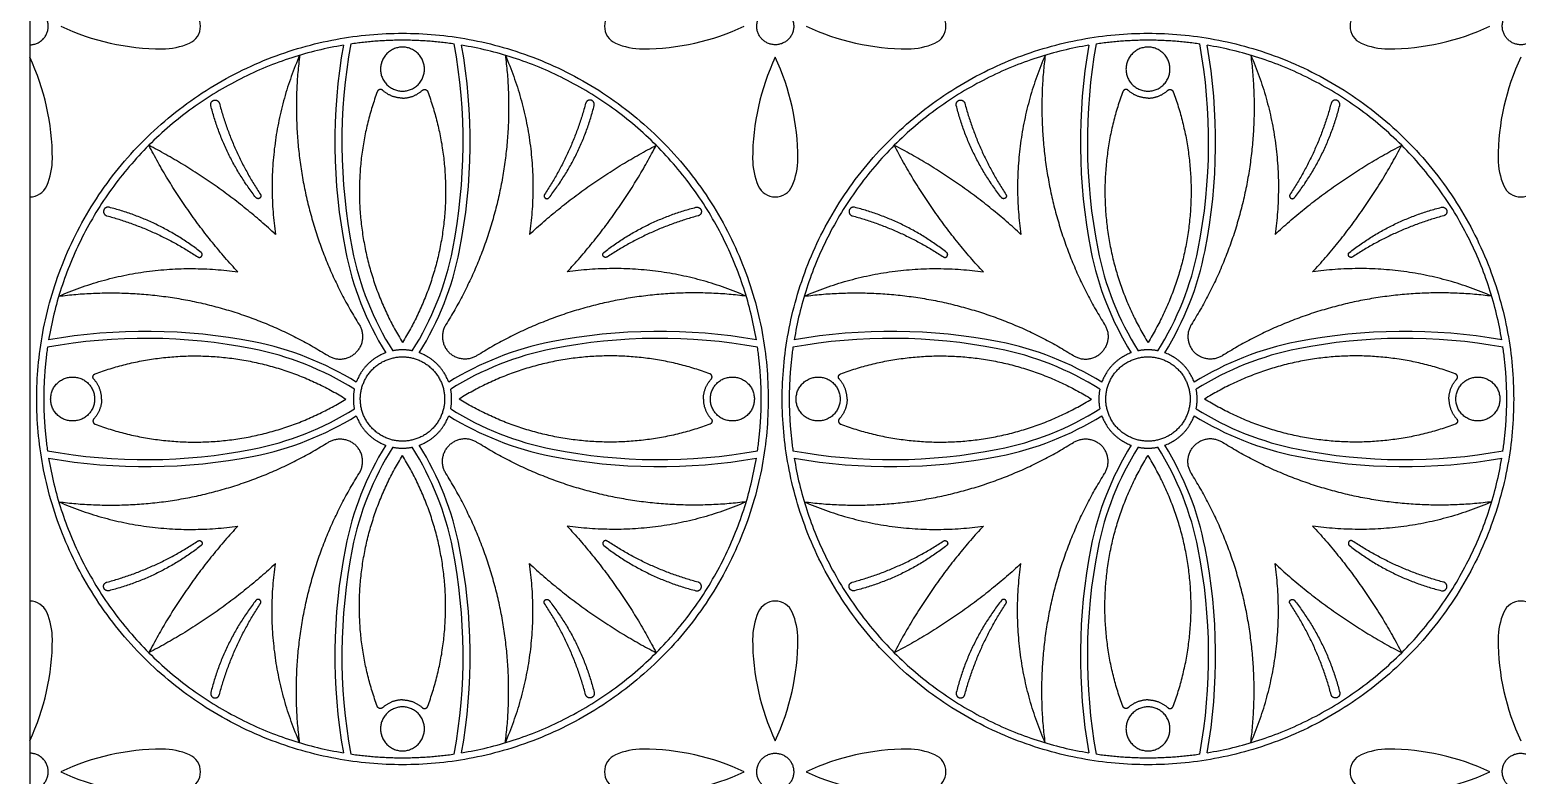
# Model space of a CAD drawing. Header units: millimetres. Extents: x -101 to 102, y -117 to 99.
# Drawn here: x 53.78 to 85.74, y -84.39 to -68.38 of the extents above; entities that cross this region are included whole.
import ezdxf

# ---------------------------------------------------------------- set-up
doc = ezdxf.new("R2010")
doc.units = ezdxf.units.MM
doc.header["$MEASUREMENT"] = 0
doc.layers.add('Layer 03', color=5, linetype='Continuous')

msp = doc.modelspace()

# ---------------------------------------------------------------- linework, layer by layer
at = {"layer": 'Layer 03'}
msp.add_lwpolyline([(53.784, -52.292), (53.784, -100.333)], dxfattribs=at)
for centre, radius, start, end in [((57.054, -68.306), 0.397, 293.5468, 66.4532), ((66.528, -68.306), 0.397, 113.5468, 246.4532), ((73.068, -68.306), 0.397, 293.5468, 66.4532), ((82.542, -68.306), 0.397, 113.5468, 246.4532), ((56.627, -63.677), 5.115, 244.8173, 270), ((66.955, -63.677), 5.115, 270, 295.1827), ((72.64, -63.677), 5.115, 244.8173, 270), ((82.969, -63.677), 5.115, 270, 295.1827), ((56.627, -67.325), 1.467, 270, 293.5468), ((72.386, -70.797), 11.897, 169.7818, 191.1093), ((51.196, -70.797), 11.897, 348.8907, 10.2182), ((66.955, -67.325), 1.467, 246.4532, 270), ((72.64, -67.325), 1.467, 270, 293.5468), ((88.399, -70.797), 11.897, 169.7818, 191.1093), ((67.21, -70.797), 11.897, 348.8907, 10.2182), ((82.969, -67.325), 1.467, 246.4532, 270), ((49.155, -71.148), 5.115, 360, 25.1827), ((72.386, -70.797), 12.047, 170.029, 191.1093), ((51.196, -70.797), 12.047, 348.8907, 9.971), ((74.427, -71.148), 5.115, 154.8173, 180), ((65.169, -71.148), 5.115, 360, 25.1827), ((88.399, -70.797), 12.047, 170.029, 191.1093), ((67.21, -70.797), 12.047, 348.8907, 9.971), ((90.44, -71.148), 5.115, 154.8173, 180), ((52.804, -71.148), 1.467, 336.4532, 0), ((70.778, -71.148), 1.467, 180, 203.5468), ((68.817, -71.148), 1.467, 336.4532, 360), ((86.792, -71.148), 1.467, 180, 203.5468), ((53.784, -71.576), 0.397, 270, 336.4532), ((69.798, -71.576), 0.397, 203.5468, 336.4532), ((85.811, -71.576), 0.397, 203.5468, 336.4532), ((67.017, -71.852), 6.576, 191.1093, 211.8347), ((67.017, -71.852), 6.426, 191.1093, 212.222), ((56.565, -71.852), 6.426, 327.778, 348.8907), ((56.565, -71.852), 6.576, 328.1653, 348.8907), ((83.031, -71.852), 6.576, 191.1093, 211.8347), ((83.031, -71.852), 6.426, 191.1093, 212.222), ((72.578, -71.852), 6.426, 327.778, 348.8907), ((72.578, -71.852), 6.576, 328.1653, 348.8907), ((56.276, -86.907), 11.897, 78.8907, 100.2182), ((56.276, -86.907), 12.047, 78.8907, 99.971), ((57.33, -81.539), 6.576, 58.1653, 78.8907), ((66.252, -81.539), 6.576, 101.1093, 121.8347), ((67.306, -86.907), 12.047, 80.029, 101.1093), ((67.306, -86.907), 11.897, 79.7818, 101.1093), ((72.289, -86.907), 11.897, 78.8907, 100.2182), ((72.289, -86.907), 12.047, 78.8907, 99.971), ((73.344, -81.539), 6.576, 58.1653, 78.8907), ((82.266, -81.539), 6.576, 101.1093, 121.8347), ((83.32, -86.907), 12.047, 80.029, 101.1093), ((83.32, -86.907), 11.897, 79.7818, 101.1093), ((57.33, -81.539), 6.426, 57.778, 78.8907), ((66.252, -81.539), 6.426, 101.1093, 122.222), ((73.344, -81.539), 6.426, 57.778, 78.8907), ((82.266, -81.539), 6.426, 101.1093, 122.222), ((57.33, -71.086), 6.426, 281.1093, 302.222), ((57.33, -71.086), 6.576, 281.1093, 301.8347), ((66.252, -71.086), 6.576, 238.1653, 258.8907), ((66.252, -71.086), 6.426, 237.778, 258.8907), ((73.344, -71.086), 6.426, 281.1093, 302.222), ((73.344, -71.086), 6.576, 281.1093, 301.8347), ((82.266, -71.086), 6.576, 238.1653, 258.8907), ((82.266, -71.086), 6.426, 237.778, 258.8907), ((67.017, -80.774), 6.576, 148.1653, 168.8907), ((56.565, -80.774), 6.576, 11.1093, 31.8347), ((83.031, -80.774), 6.576, 148.1653, 168.8907), ((72.578, -80.774), 6.576, 11.1093, 31.8347), ((56.276, -65.718), 11.897, 259.7818, 281.1093), ((56.276, -65.718), 12.047, 260.029, 281.1093), ((67.017, -80.774), 6.426, 147.778, 168.8907), ((56.565, -80.774), 6.426, 11.1093, 32.222), ((67.306, -65.718), 12.047, 258.8907, 279.971), ((67.306, -65.718), 11.897, 258.8907, 280.2182), ((72.289, -65.718), 11.897, 259.7818, 281.1093), ((72.289, -65.718), 12.047, 260.029, 281.1093), ((83.031, -80.774), 6.426, 147.778, 168.8907), ((72.578, -80.774), 6.426, 11.1093, 32.222), ((83.32, -65.718), 12.047, 258.8907, 279.971), ((83.32, -65.718), 11.897, 258.8907, 280.2182), ((72.386, -81.828), 12.047, 168.8907, 189.971), ((72.386, -81.828), 11.897, 168.8907, 190.2182), ((51.196, -81.828), 11.897, 349.7818, 11.1093), ((51.196, -81.828), 12.047, 350.029, 11.1093), ((88.399, -81.828), 12.047, 168.8907, 189.971), ((88.399, -81.828), 11.897, 168.8907, 190.2182), ((67.21, -81.828), 11.897, 349.7818, 11.1093), ((67.21, -81.828), 12.047, 350.029, 11.1093), ((53.784, -81.05), 0.397, 23.5468, 90), ((69.798, -81.05), 0.397, 23.5468, 156.4532), ((85.811, -81.05), 0.397, 23.5468, 156.4532), ((52.804, -81.477), 1.467, 0, 23.5468), ((70.778, -81.477), 1.467, 156.4532, 180), ((68.817, -81.477), 1.467, 360, 23.5468), ((86.792, -81.477), 1.467, 156.4532, 180), ((49.155, -81.477), 5.115, 334.8173, 0), ((74.427, -81.477), 5.115, 180, 205.1827), ((65.169, -81.477), 5.115, 334.8173, 0), ((90.44, -81.477), 5.115, 180, 205.1827), ((56.627, -88.948), 5.115, 90, 115.1827), ((56.627, -85.3), 1.467, 66.4532, 90), ((57.054, -84.319), 0.397, 293.5468, 66.4532), ((66.528, -84.319), 0.397, 113.5468, 246.4532), ((66.955, -85.3), 1.467, 90, 113.5468), ((66.955, -88.948), 5.115, 64.8173, 90), ((72.64, -88.948), 5.115, 90, 115.1827), ((72.64, -85.3), 1.467, 66.4532, 90), ((73.068, -84.319), 0.397, 293.5468, 66.4532), ((82.542, -84.319), 0.397, 113.5468, 246.4532), ((82.969, -85.3), 1.467, 90, 113.5468), ((82.969, -88.948), 5.115, 64.8173, 90), ((56.627, -79.691), 5.115, 244.8173, 270), ((66.955, -79.691), 5.115, 270, 295.1827), ((72.64, -79.691), 5.115, 244.8173, 270), ((82.969, -79.691), 5.115, 270, 295.1827)]:
    msp.add_arc(centre, radius, start, end, dxfattribs=at)
for points, weights, knots in [([(53.784, -68.703), (54.181, -68.703), (54.181, -68.306), (54.181, -67.909), (53.784, -67.909)], [1, 0.707106781186, 1, 0.707106781186, 1], [2.535288, 2.535288, 2.535288, 3.250957, 3.250957, 3.966625, 3.966625, 3.966625]), ([(70.059, -68.605), (70.358, -68.343), (70.097, -68.044), (69.835, -67.745), (69.536, -68.007), (69.237, -68.268), (69.499, -68.567), (69.76, -68.866), (70.059, -68.605)], [1, 0.707106781187, 1, 0.707106781187, 1, 0.707106781187, 1, 0.707106781187, 1], [0, 0, 0, 0.715668, 0.715668, 1.431337, 1.431337, 2.147005, 2.147005, 2.862674, 2.862674, 2.862674]), ([(86.073, -68.605), (86.372, -68.343), (86.11, -68.044), (85.849, -67.745), (85.55, -68.007), (85.251, -68.268), (85.513, -68.567), (85.774, -68.866), (86.073, -68.605)], [1, 0.707106781187, 1, 0.707106781187, 1, 0.707106781187, 1, 0.707106781187, 1], [0, 0, 0, 0.715668, 0.715668, 1.431337, 1.431337, 2.147005, 2.147005, 2.862674, 2.862674, 2.862674]), ([(69.648, -76.313), (69.648, -68.456), (61.791, -68.456), (53.934, -68.456), (53.934, -76.313), (53.934, -84.169), (61.791, -84.169), (69.648, -84.169), (69.648, -76.313)], [1, 0.707106781187, 1, 0.707106781187, 1, 0.707106781187, 1, 0.707106781187, 1], [0, 0, 0, 12.095132, 12.095132, 24.190263, 24.190263, 36.285395, 36.285395, 48.380527, 48.380527, 48.380527]), ([(85.661, -76.313), (85.661, -68.456), (77.805, -68.456), (69.948, -68.456), (69.948, -76.313), (69.948, -84.169), (77.805, -84.169), (85.661, -84.169), (85.661, -76.313)], [1, 0.707106781187, 1, 0.707106781187, 1, 0.707106781187, 1, 0.707106781187, 1], [0, 0, 0, 12.095132, 12.095132, 24.190263, 24.190263, 36.285395, 36.285395, 48.380527, 48.380527, 48.380527]), ([(61.791, -69.699), (61.318, -69.699), (61.318, -69.227), (61.318, -68.754), (61.791, -68.754), (62.263, -68.754), (62.263, -69.227), (62.263, -69.699), (61.791, -69.699)], [1, 0.707106781187, 1, 0.707106781187, 1, 0.707106781187, 1, 0.707106781187, 1], [0, 0, 0, 0.74149, 0.74149, 1.482979, 1.482979, 2.224469, 2.224469, 2.965959, 2.965959, 2.965959]), ([(77.805, -69.699), (77.332, -69.699), (77.332, -69.227), (77.332, -68.754), (77.805, -68.754), (78.277, -68.754), (78.277, -69.227), (78.277, -69.699), (77.805, -69.699)], [1, 0.707106781187, 1, 0.707106781187, 1, 0.707106781187, 1, 0.707106781187, 1], [0, 0, 0, 0.74149, 0.74149, 1.482979, 1.482979, 2.224469, 2.224469, 2.965959, 2.965959, 2.965959]), ([(57.674, -70.009), (57.651, -69.918), (57.742, -69.894), (57.833, -69.871), (57.857, -69.961)], [1, 0.709710540332, 1, 0.709710540332, 1], [0, 0, 0, 0.1478692, 0.1478692, 0.2957383, 0.2957383, 0.2957383]), ([(61.368, -69.683), (61.339, -69.657), (61.301, -69.666), (61.263, -69.675), (61.249, -69.712)], [1, 0.882022710059, 1, 0.882022710059, 1], [0, 0, 0, 0.0718733, 0.0718733, 0.1437467, 0.1437467, 0.1437467]), ([(62.214, -69.683), (62.243, -69.657), (62.281, -69.666), (62.319, -69.675), (62.333, -69.712)], [1, 0.882022710059, 1, 0.882022710059, 1], [0, 0, 0, 0.0718733, 0.0718733, 0.1437467, 0.1437467, 0.1437467]), ([(65.908, -70.009), (65.931, -69.918), (65.84, -69.894), (65.749, -69.871), (65.725, -69.961)], [1, 0.709710540332, 1, 0.709710540332, 1], [0, 0, 0, 0.1478692, 0.1478692, 0.2957383, 0.2957383, 0.2957383]), ([(73.687, -70.009), (73.664, -69.918), (73.755, -69.894), (73.846, -69.871), (73.87, -69.961)], [1, 0.709710540332, 1, 0.709710540332, 1], [0, 0, 0, 0.1478692, 0.1478692, 0.2957383, 0.2957383, 0.2957383]), ([(77.381, -69.683), (77.353, -69.657), (77.315, -69.666), (77.277, -69.675), (77.263, -69.712)], [1, 0.882022710059, 1, 0.882022710059, 1], [0, 0, 0, 0.0718733, 0.0718733, 0.1437467, 0.1437467, 0.1437467]), ([(78.228, -69.683), (78.256, -69.657), (78.295, -69.666), (78.333, -69.675), (78.346, -69.712)], [1, 0.882022710059, 1, 0.882022710059, 1], [0, 0, 0, 0.0718733, 0.0718733, 0.1437467, 0.1437467, 0.1437467]), ([(81.922, -70.009), (81.945, -69.918), (81.854, -69.894), (81.763, -69.871), (81.739, -69.961)], [1, 0.709710540332, 1, 0.709710540332, 1], [0, 0, 0, 0.1478692, 0.1478692, 0.2957383, 0.2957383, 0.2957383]), ([(55.487, -72.195), (55.396, -72.172), (55.372, -72.263), (55.349, -72.354), (55.44, -72.378)], [1, 0.709710540332, 1, 0.709710540332, 1], [0, 0, 0, 0.1478692, 0.1478692, 0.2957383, 0.2957383, 0.2957383]), ([(58.739, -71.917), (58.771, -71.965), (58.724, -71.998), (58.678, -72.032), (58.643, -71.987)], [1, 0.720840061458, 1, 0.720840061458, 1], [0, 0, 0, 0.0910066, 0.0910066, 0.1820133, 0.1820133, 0.1820133]), ([(64.843, -71.917), (64.811, -71.965), (64.857, -71.998), (64.904, -72.032), (64.939, -71.987)], [1, 0.720840061458, 1, 0.720840061458, 1], [0, 0, 0, 0.0910066, 0.0910066, 0.1820133, 0.1820133, 0.1820133]), ([(68.095, -72.195), (68.186, -72.172), (68.209, -72.263), (68.233, -72.354), (68.142, -72.378)], [1, 0.709710540332, 1, 0.709710540332, 1], [0, 0, 0, 0.1478692, 0.1478692, 0.2957383, 0.2957383, 0.2957383]), ([(71.501, -72.195), (71.41, -72.172), (71.386, -72.263), (71.363, -72.354), (71.453, -72.378)], [1, 0.709710540332, 1, 0.709710540332, 1], [0, 0, 0, 0.1478692, 0.1478692, 0.2957383, 0.2957383, 0.2957383]), ([(74.753, -71.917), (74.784, -71.965), (74.738, -71.998), (74.692, -72.032), (74.656, -71.987)], [1, 0.720840061458, 1, 0.720840061458, 1], [0, 0, 0, 0.0910066, 0.0910066, 0.1820133, 0.1820133, 0.1820133]), ([(80.856, -71.917), (80.825, -71.965), (80.871, -71.998), (80.917, -72.032), (80.953, -71.987)], [1, 0.720840061458, 1, 0.720840061458, 1], [0, 0, 0, 0.0910066, 0.0910066, 0.1820133, 0.1820133, 0.1820133]), ([(84.108, -72.195), (84.2, -72.172), (84.223, -72.263), (84.247, -72.354), (84.156, -72.378)], [1, 0.709710540332, 1, 0.709710540332, 1], [0, 0, 0, 0.1478692, 0.1478692, 0.2957383, 0.2957383, 0.2957383]), ([(57.395, -73.261), (57.443, -73.292), (57.476, -73.246), (57.51, -73.2), (57.465, -73.164)], [1, 0.720840061458, 1, 0.720840061458, 1], [0, 0, 0, 0.0910066, 0.0910066, 0.1820133, 0.1820133, 0.1820133]), ([(66.187, -73.261), (66.139, -73.292), (66.105, -73.246), (66.072, -73.2), (66.117, -73.164)], [1, 0.720840061458, 1, 0.720840061458, 1], [0, 0, 0, 0.0910066, 0.0910066, 0.1820133, 0.1820133, 0.1820133]), ([(73.409, -73.261), (73.457, -73.292), (73.49, -73.246), (73.524, -73.2), (73.479, -73.164)], [1, 0.720840061458, 1, 0.720840061458, 1], [0, 0, 0, 0.0910066, 0.0910066, 0.1820133, 0.1820133, 0.1820133]), ([(82.2, -73.261), (82.153, -73.292), (82.119, -73.246), (82.086, -73.2), (82.131, -73.164)], [1, 0.720840061458, 1, 0.720840061458, 1], [0, 0, 0, 0.0910066, 0.0910066, 0.1820133, 0.1820133, 0.1820133]), ([(62.695, -76.36), (62.743, -75.456), (61.839, -75.408), (60.934, -75.36), (60.886, -76.265), (60.838, -77.169), (61.743, -77.217), (62.647, -77.265), (62.695, -76.36)], [1, 0.707106781187, 1, 0.707106781187, 1, 0.707106781187, 1, 0.707106781187, 1], [0, 0, 0, 1.421558, 1.421558, 2.843116, 2.843116, 4.264675, 4.264675, 5.686233, 5.686233, 5.686233]), ([(78.709, -76.36), (78.757, -75.456), (77.853, -75.408), (76.948, -75.36), (76.9, -76.265), (76.852, -77.169), (77.757, -77.217), (78.661, -77.265), (78.709, -76.36)], [1, 0.707106781187, 1, 0.707106781187, 1, 0.707106781187, 1, 0.707106781187, 1], [0, 0, 0, 1.421558, 1.421558, 2.843116, 2.843116, 4.264675, 4.264675, 5.686233, 5.686233, 5.686233]), ([(55.178, -76.313), (55.178, -75.84), (54.705, -75.84), (54.233, -75.84), (54.233, -76.313), (54.233, -76.785), (54.705, -76.785), (55.178, -76.785), (55.178, -76.313)], [1, 0.707106781187, 1, 0.707106781187, 1, 0.707106781187, 1, 0.707106781187, 1], [0, 0, 0, 0.74149, 0.74149, 1.482979, 1.482979, 2.224469, 2.224469, 2.965959, 2.965959, 2.965959]), ([(55.162, -75.889), (55.135, -75.861), (55.144, -75.823), (55.153, -75.785), (55.19, -75.771)], [1, 0.882022710059, 1, 0.882022710059, 1], [0, 0, 0, 0.0718733, 0.0718733, 0.1437467, 0.1437467, 0.1437467]), ([(68.42, -75.889), (68.447, -75.861), (68.438, -75.823), (68.428, -75.785), (68.392, -75.771)], [1, 0.882022710059, 1, 0.882022710059, 1], [0, 0, 0, 0.0718733, 0.0718733, 0.1437467, 0.1437467, 0.1437467]), ([(68.404, -76.313), (68.404, -76.785), (68.877, -76.785), (69.349, -76.785), (69.349, -76.313), (69.349, -75.84), (68.877, -75.84), (68.404, -75.84), (68.404, -76.313)], [1, 0.707106781187, 1, 0.707106781187, 1, 0.707106781187, 1, 0.707106781187, 1], [0, 0, 0, 0.74149, 0.74149, 1.482979, 1.482979, 2.224469, 2.224469, 2.965959, 2.965959, 2.965959]), ([(71.191, -76.313), (71.191, -75.84), (70.719, -75.84), (70.246, -75.84), (70.246, -76.313), (70.246, -76.785), (70.719, -76.785), (71.191, -76.785), (71.191, -76.313)], [1, 0.707106781187, 1, 0.707106781187, 1, 0.707106781187, 1, 0.707106781187, 1], [0, 0, 0, 0.74149, 0.74149, 1.482979, 1.482979, 2.224469, 2.224469, 2.965959, 2.965959, 2.965959]), ([(71.176, -75.889), (71.149, -75.861), (71.158, -75.823), (71.167, -75.785), (71.204, -75.771)], [1, 0.882022710059, 1, 0.882022710059, 1], [0, 0, 0, 0.0718733, 0.0718733, 0.1437467, 0.1437467, 0.1437467]), ([(84.434, -75.889), (84.46, -75.861), (84.451, -75.823), (84.442, -75.785), (84.405, -75.771)], [1, 0.882022710059, 1, 0.882022710059, 1], [0, 0, 0, 0.0718733, 0.0718733, 0.1437467, 0.1437467, 0.1437467]), ([(84.418, -76.313), (84.418, -76.785), (84.89, -76.785), (85.363, -76.785), (85.363, -76.313), (85.363, -75.84), (84.89, -75.84), (84.418, -75.84), (84.418, -76.313)], [1, 0.707106781187, 1, 0.707106781187, 1, 0.707106781187, 1, 0.707106781187, 1], [0, 0, 0, 0.74149, 0.74149, 1.482979, 1.482979, 2.224469, 2.224469, 2.965959, 2.965959, 2.965959]), ([(55.162, -76.736), (55.135, -76.764), (55.144, -76.802), (55.153, -76.841), (55.19, -76.854)], [1, 0.882022710059, 1, 0.882022710059, 1], [0, 0, 0, 0.0718733, 0.0718733, 0.1437467, 0.1437467, 0.1437467]), ([(68.42, -76.736), (68.447, -76.764), (68.438, -76.802), (68.428, -76.841), (68.392, -76.854)], [1, 0.882022710059, 1, 0.882022710059, 1], [0, 0, 0, 0.0718733, 0.0718733, 0.1437467, 0.1437467, 0.1437467]), ([(71.176, -76.736), (71.149, -76.764), (71.158, -76.802), (71.167, -76.841), (71.204, -76.854)], [1, 0.882022710059, 1, 0.882022710059, 1], [0, 0, 0, 0.0718733, 0.0718733, 0.1437467, 0.1437467, 0.1437467]), ([(84.434, -76.736), (84.46, -76.764), (84.451, -76.802), (84.442, -76.841), (84.405, -76.854)], [1, 0.882022710059, 1, 0.882022710059, 1], [0, 0, 0, 0.0718733, 0.0718733, 0.1437467, 0.1437467, 0.1437467]), ([(57.395, -79.364), (57.443, -79.333), (57.476, -79.379), (57.51, -79.425), (57.465, -79.461)], [1, 0.720840061458, 1, 0.720840061458, 1], [0, 0, 0, 0.0910066, 0.0910066, 0.1820133, 0.1820133, 0.1820133]), ([(66.187, -79.364), (66.139, -79.333), (66.105, -79.379), (66.072, -79.425), (66.117, -79.461)], [1, 0.720840061458, 1, 0.720840061458, 1], [0, 0, 0, 0.0910066, 0.0910066, 0.1820133, 0.1820133, 0.1820133]), ([(73.409, -79.364), (73.457, -79.333), (73.49, -79.379), (73.524, -79.425), (73.479, -79.461)], [1, 0.720840061458, 1, 0.720840061458, 1], [0, 0, 0, 0.0910066, 0.0910066, 0.1820133, 0.1820133, 0.1820133]), ([(82.2, -79.364), (82.153, -79.333), (82.119, -79.379), (82.086, -79.425), (82.131, -79.461)], [1, 0.720840061458, 1, 0.720840061458, 1], [0, 0, 0, 0.0910066, 0.0910066, 0.1820133, 0.1820133, 0.1820133]), ([(55.487, -80.43), (55.396, -80.453), (55.372, -80.362), (55.349, -80.271), (55.44, -80.247)], [1, 0.709710540332, 1, 0.709710540332, 1], [0, 0, 0, 0.1478692, 0.1478692, 0.2957383, 0.2957383, 0.2957383]), ([(68.095, -80.43), (68.186, -80.453), (68.209, -80.362), (68.233, -80.271), (68.142, -80.247)], [1, 0.709710540332, 1, 0.709710540332, 1], [0, 0, 0, 0.1478692, 0.1478692, 0.2957383, 0.2957383, 0.2957383]), ([(71.501, -80.43), (71.41, -80.453), (71.386, -80.362), (71.363, -80.271), (71.453, -80.247)], [1, 0.709710540332, 1, 0.709710540332, 1], [0, 0, 0, 0.1478692, 0.1478692, 0.2957383, 0.2957383, 0.2957383]), ([(84.108, -80.43), (84.2, -80.453), (84.223, -80.362), (84.247, -80.271), (84.156, -80.247)], [1, 0.709710540332, 1, 0.709710540332, 1], [0, 0, 0, 0.1478692, 0.1478692, 0.2957383, 0.2957383, 0.2957383]), ([(58.739, -80.708), (58.771, -80.661), (58.724, -80.627), (58.678, -80.594), (58.643, -80.639)], [1, 0.720840061458, 1, 0.720840061458, 1], [0, 0, 0, 0.0910066, 0.0910066, 0.1820133, 0.1820133, 0.1820133]), ([(64.843, -80.708), (64.811, -80.661), (64.857, -80.627), (64.904, -80.594), (64.939, -80.639)], [1, 0.720840061458, 1, 0.720840061458, 1], [0, 0, 0, 0.0910066, 0.0910066, 0.1820133, 0.1820133, 0.1820133]), ([(74.753, -80.708), (74.784, -80.661), (74.738, -80.627), (74.692, -80.594), (74.656, -80.639)], [1, 0.720840061458, 1, 0.720840061458, 1], [0, 0, 0, 0.0910066, 0.0910066, 0.1820133, 0.1820133, 0.1820133]), ([(80.856, -80.708), (80.825, -80.661), (80.871, -80.627), (80.917, -80.594), (80.953, -80.639)], [1, 0.720840061458, 1, 0.720840061458, 1], [0, 0, 0, 0.0910066, 0.0910066, 0.1820133, 0.1820133, 0.1820133]), ([(57.674, -82.616), (57.651, -82.708), (57.742, -82.731), (57.833, -82.755), (57.857, -82.664)], [1, 0.709710540332, 1, 0.709710540332, 1], [0, 0, 0, 0.1478692, 0.1478692, 0.2957383, 0.2957383, 0.2957383]), ([(65.908, -82.616), (65.931, -82.708), (65.84, -82.731), (65.749, -82.755), (65.725, -82.664)], [1, 0.709710540332, 1, 0.709710540332, 1], [0, 0, 0, 0.1478692, 0.1478692, 0.2957383, 0.2957383, 0.2957383]), ([(73.687, -82.616), (73.664, -82.708), (73.755, -82.731), (73.846, -82.755), (73.87, -82.664)], [1, 0.709710540332, 1, 0.709710540332, 1], [0, 0, 0, 0.1478692, 0.1478692, 0.2957383, 0.2957383, 0.2957383]), ([(81.922, -82.616), (81.945, -82.708), (81.854, -82.731), (81.763, -82.755), (81.739, -82.664)], [1, 0.709710540332, 1, 0.709710540332, 1], [0, 0, 0, 0.1478692, 0.1478692, 0.2957383, 0.2957383, 0.2957383]), ([(61.368, -82.942), (61.339, -82.968), (61.301, -82.959), (61.263, -82.95), (61.249, -82.913)], [1, 0.882022710059, 1, 0.882022710059, 1], [0, 0, 0, 0.0718733, 0.0718733, 0.1437467, 0.1437467, 0.1437467]), ([(61.791, -82.926), (62.263, -82.926), (62.263, -83.398), (62.263, -83.871), (61.791, -83.871), (61.318, -83.871), (61.318, -83.398), (61.318, -82.926), (61.791, -82.926)], [1, 0.707106781187, 1, 0.707106781187, 1, 0.707106781187, 1, 0.707106781187, 1], [0, 0, 0, 0.74149, 0.74149, 1.482979, 1.482979, 2.224469, 2.224469, 2.965959, 2.965959, 2.965959]), ([(62.214, -82.942), (62.243, -82.968), (62.281, -82.959), (62.319, -82.95), (62.333, -82.913)], [1, 0.882022710059, 1, 0.882022710059, 1], [0, 0, 0, 0.0718733, 0.0718733, 0.1437467, 0.1437467, 0.1437467]), ([(77.381, -82.942), (77.353, -82.968), (77.315, -82.959), (77.277, -82.95), (77.263, -82.913)], [1, 0.882022710059, 1, 0.882022710059, 1], [0, 0, 0, 0.0718733, 0.0718733, 0.1437467, 0.1437467, 0.1437467]), ([(77.805, -82.926), (78.277, -82.926), (78.277, -83.398), (78.277, -83.871), (77.805, -83.871), (77.332, -83.871), (77.332, -83.398), (77.332, -82.926), (77.805, -82.926)], [1, 0.707106781187, 1, 0.707106781187, 1, 0.707106781187, 1, 0.707106781187, 1], [0, 0, 0, 0.74149, 0.74149, 1.482979, 1.482979, 2.224469, 2.224469, 2.965959, 2.965959, 2.965959]), ([(78.228, -82.942), (78.256, -82.968), (78.295, -82.959), (78.333, -82.95), (78.346, -82.913)], [1, 0.882022710059, 1, 0.882022710059, 1], [0, 0, 0, 0.0718733, 0.0718733, 0.1437467, 0.1437467, 0.1437467]), ([(53.784, -84.717), (54.181, -84.717), (54.181, -84.319), (54.181, -83.922), (53.784, -83.922)], [1, 0.707106781187, 1, 0.707106781187, 1], [2.535288, 2.535288, 2.535288, 3.250957, 3.250957, 3.966625, 3.966625, 3.966625]), ([(70.059, -84.618), (70.358, -84.357), (70.097, -84.058), (69.835, -83.759), (69.536, -84.02), (69.237, -84.282), (69.499, -84.581), (69.76, -84.88), (70.059, -84.618)], [1, 0.707106781187, 1, 0.707106781187, 1, 0.707106781187, 1, 0.707106781187, 1], [0, 0, 0, 0.715668, 0.715668, 1.431337, 1.431337, 2.147005, 2.147005, 2.862674, 2.862674, 2.862674]), ([(86.073, -84.618), (86.372, -84.357), (86.11, -84.058), (85.849, -83.759), (85.55, -84.02), (85.251, -84.282), (85.513, -84.581), (85.774, -84.88), (86.073, -84.618)], [1, 0.707106781187, 1, 0.707106781187, 1, 0.707106781187, 1, 0.707106781187, 1], [0, 0, 0, 0.715668, 0.715668, 1.431337, 1.431337, 2.147005, 2.147005, 2.862674, 2.862674, 2.862674])]:
    msp.add_rational_spline(points, weights, degree=2, knots=knots, dxfattribs=at)
for points, weights in [([(62.904, -68.687), (61.791, -68.524), (60.678, -68.687)], [1, 0.989509383949, 1]), ([(78.918, -68.687), (77.805, -68.524), (76.691, -68.687)], [1, 0.989509383949, 1]), ([(60.521, -68.711), (55.096, -69.618), (54.19, -75.042)], [1, 0.813983032114, 1]), ([(59.582, -68.929), (58.773, -70.779), (59.063, -72.777)], [1, 0.961553592503, 1]), ([(59.582, -68.929), (59.183, -72.05), (60.859, -74.713)], [1, 0.941205046371, 1]), ([(64, -68.929), (64.399, -72.05), (62.723, -74.713)], [1, 0.941205046371, 1]), ([(69.392, -75.042), (68.486, -69.618), (63.061, -68.711)], [1, 0.813983032114, 1]), ([(64, -68.929), (64.809, -70.779), (64.519, -72.777)], [1, 0.961553592503, 1]), ([(76.534, -68.711), (71.11, -69.618), (70.203, -75.042)], [1, 0.813983032114, 1]), ([(75.596, -68.929), (74.787, -70.779), (75.076, -72.777)], [1, 0.961553592503, 1]), ([(75.596, -68.929), (75.196, -72.05), (76.873, -74.713)], [1, 0.941205046371, 1]), ([(80.013, -68.929), (80.413, -72.05), (78.736, -74.713)], [1, 0.941205046371, 1]), ([(85.406, -75.042), (84.499, -69.618), (79.075, -68.711)], [1, 0.813983032114, 1]), ([(80.013, -68.929), (80.822, -70.779), (80.533, -72.777)], [1, 0.961553592503, 1]), ([(57.857, -69.961), (58.137, -71.012), (58.739, -71.917)], [1, 0.986717573799, 1]), ([(61.249, -69.712), (60.201, -72.537), (61.791, -75.097)], [1, 0.8980497236, 1]), ([(61.791, -69.849), (61.547, -69.849), (61.368, -69.683)], [1, 0.931018332382, 1]), ([(61.791, -69.849), (62.035, -69.849), (62.214, -69.683)], [1, 0.931018332382, 1]), ([(62.333, -69.712), (63.381, -72.537), (61.791, -75.097)], [1, 0.8980497236, 1]), ([(65.725, -69.961), (65.445, -71.012), (64.843, -71.917)], [1, 0.986717573799, 1]), ([(73.87, -69.961), (74.151, -71.012), (74.753, -71.917)], [1, 0.986717573799, 1]), ([(77.263, -69.712), (76.215, -72.537), (77.805, -75.097)], [1, 0.8980497236, 1]), ([(77.805, -69.849), (77.561, -69.849), (77.381, -69.683)], [1, 0.931018332382, 1]), ([(77.805, -69.849), (78.049, -69.849), (78.228, -69.683)], [1, 0.931018332382, 1]), ([(78.346, -69.712), (79.394, -72.537), (77.805, -75.097)], [1, 0.8980497236, 1]), ([(81.739, -69.961), (81.459, -71.012), (80.856, -71.917)], [1, 0.986717573799, 1]), ([(58.643, -71.987), (57.948, -71.101), (57.674, -70.009)], [1, 0.978077150988, 1]), ([(64.939, -71.987), (65.634, -71.101), (65.908, -70.009)], [1, 0.978077150988, 1]), ([(74.656, -71.987), (73.961, -71.101), (73.687, -70.009)], [1, 0.978077150988, 1]), ([(80.953, -71.987), (81.648, -71.101), (81.922, -70.009)], [1, 0.978077150988, 1]), ([(59.063, -72.777), (57.832, -71.636), (56.342, -70.863)], [1, 0.990949380545, 1]), ([(58.256, -73.584), (57.114, -72.353), (56.342, -70.863)], [1, 0.990949380545, 1]), ([(64.519, -72.777), (65.75, -71.636), (67.24, -70.863)], [1, 0.990949380545, 1]), ([(65.326, -73.584), (66.468, -72.353), (67.24, -70.863)], [1, 0.990949380545, 1]), ([(75.076, -72.777), (73.845, -71.636), (72.355, -70.863)], [1, 0.990949380545, 1]), ([(74.269, -73.584), (73.128, -72.353), (72.355, -70.863)], [1, 0.990949380545, 1]), ([(80.533, -72.777), (81.764, -71.636), (83.254, -70.863)], [1, 0.990949380545, 1]), ([(81.34, -73.584), (82.481, -72.353), (83.254, -70.863)], [1, 0.990949380545, 1]), ([(57.465, -73.164), (56.579, -72.469), (55.487, -72.195)], [1, 0.978077150988, 1]), ([(66.117, -73.164), (67.003, -72.469), (68.095, -72.195)], [1, 0.978077150988, 1]), ([(73.479, -73.164), (72.593, -72.469), (71.501, -72.195)], [1, 0.978077150988, 1]), ([(82.131, -73.164), (83.016, -72.469), (84.108, -72.195)], [1, 0.978077150988, 1]), ([(55.44, -72.378), (56.49, -72.659), (57.395, -73.261)], [1, 0.986717573799, 1]), ([(68.142, -72.378), (67.092, -72.659), (66.187, -73.261)], [1, 0.986717573799, 1]), ([(71.453, -72.378), (72.504, -72.659), (73.409, -73.261)], [1, 0.986717573799, 1]), ([(84.156, -72.378), (83.105, -72.659), (82.2, -73.261)], [1, 0.986717573799, 1]), ([(54.408, -74.104), (56.257, -73.295), (58.256, -73.584)], [1, 0.961553592503, 1]), ([(69.174, -74.104), (67.324, -73.295), (65.326, -73.584)], [1, 0.961553592503, 1]), ([(70.421, -74.104), (72.271, -73.295), (74.269, -73.584)], [1, 0.961553592503, 1]), ([(85.188, -74.104), (83.338, -73.295), (81.34, -73.584)], [1, 0.961553592503, 1]), ([(54.408, -74.104), (57.529, -73.704), (60.191, -75.381)], [1, 0.941205046371, 1]), ([(69.174, -74.104), (66.053, -73.704), (63.391, -75.381)], [1, 0.941205046371, 1]), ([(70.421, -74.104), (73.542, -73.704), (76.205, -75.381)], [1, 0.941205046371, 1]), ([(85.188, -74.104), (82.067, -73.704), (79.404, -75.381)], [1, 0.941205046371, 1]), ([(60.859, -74.713), (61.065, -75.04), (60.792, -75.313)], [1, 0.781557933382, 1]), ([(62.723, -74.713), (62.517, -75.04), (62.79, -75.313)], [1, 0.781557933382, 1]), ([(76.873, -74.713), (77.079, -75.04), (76.805, -75.313)], [1, 0.781557933382, 1]), ([(78.736, -74.713), (78.531, -75.04), (78.804, -75.313)], [1, 0.781557933382, 1]), ([(54.165, -75.199), (54.003, -76.313), (54.165, -77.426)], [1, 0.989509383949, 1]), ([(55.19, -75.771), (58.015, -74.723), (60.575, -76.313)], [1, 0.8980497236, 1]), ([(60.191, -75.381), (60.518, -75.587), (60.792, -75.313)], [1, 0.781557933382, 1]), ([(61.43, -75.32), (60.967, -75.488), (60.798, -75.952)], [1, 0.906023045483, 1]), ([(62.001, -75.278), (61.791, -75.235), (61.581, -75.278)], [1, 0.980044529604, 1]), ([(62.783, -75.952), (62.615, -75.488), (62.151, -75.32)], [1, 0.906023045483, 1]), ([(63.391, -75.381), (63.063, -75.587), (62.79, -75.313)], [1, 0.781557933382, 1]), ([(68.392, -75.771), (65.566, -74.723), (63.006, -76.313)], [1, 0.8980497236, 1]), ([(69.417, -77.426), (69.579, -76.313), (69.417, -75.199)], [1, 0.989509383949, 1]), ([(70.179, -75.199), (70.016, -76.313), (70.179, -77.426)], [1, 0.989509383949, 1]), ([(71.204, -75.771), (74.029, -74.723), (76.589, -76.313)], [1, 0.8980497236, 1]), ([(76.205, -75.381), (76.532, -75.587), (76.805, -75.313)], [1, 0.781557933382, 1]), ([(77.444, -75.32), (76.981, -75.488), (76.812, -75.952)], [1, 0.906023045483, 1]), ([(78.014, -75.278), (77.805, -75.235), (77.595, -75.278)], [1, 0.980044529604, 1]), ([(78.797, -75.952), (78.629, -75.488), (78.165, -75.32)], [1, 0.906023045483, 1]), ([(79.404, -75.381), (79.077, -75.587), (78.804, -75.313)], [1, 0.781557933382, 1]), ([(84.405, -75.771), (81.58, -74.723), (79.02, -76.313)], [1, 0.8980497236, 1]), ([(85.43, -77.426), (85.593, -76.313), (85.43, -75.199)], [1, 0.989509383949, 1]), ([(55.328, -76.313), (55.328, -76.069), (55.162, -75.889)], [1, 0.931018332382, 1]), ([(68.254, -76.313), (68.254, -76.069), (68.42, -75.889)], [1, 0.931018332382, 1]), ([(71.341, -76.313), (71.341, -76.069), (71.176, -75.889)], [1, 0.931018332382, 1]), ([(84.268, -76.313), (84.268, -76.069), (84.434, -75.889)], [1, 0.931018332382, 1]), ([(55.328, -76.313), (55.328, -76.557), (55.162, -76.736)], [1, 0.931018332382, 1]), ([(55.19, -76.854), (58.015, -77.902), (60.575, -76.313)], [1, 0.8980497236, 1]), ([(60.756, -76.103), (60.714, -76.313), (60.756, -76.522)], [1, 0.980044529603, 1]), ([(62.826, -76.522), (62.868, -76.313), (62.826, -76.103)], [1, 0.980044529604, 1]), ([(68.392, -76.854), (65.566, -77.902), (63.006, -76.313)], [1, 0.8980497236, 1]), ([(68.254, -76.313), (68.254, -76.557), (68.42, -76.736)], [1, 0.931018332382, 1]), ([(71.341, -76.313), (71.341, -76.557), (71.176, -76.736)], [1, 0.931018332382, 1]), ([(71.204, -76.854), (74.029, -77.902), (76.589, -76.313)], [1, 0.8980497236, 1]), ([(76.77, -76.103), (76.727, -76.313), (76.77, -76.522)], [1, 0.980044529603, 1]), ([(78.839, -76.522), (78.882, -76.313), (78.839, -76.103)], [1, 0.980044529604, 1]), ([(84.405, -76.854), (81.58, -77.902), (79.02, -76.313)], [1, 0.8980497236, 1]), ([(84.268, -76.313), (84.268, -76.557), (84.434, -76.736)], [1, 0.931018332382, 1]), ([(60.798, -76.673), (60.967, -77.137), (61.43, -77.305)], [1, 0.906023045483, 1]), ([(62.151, -77.305), (62.615, -77.137), (62.783, -76.673)], [1, 0.906023045483, 1]), ([(76.812, -76.673), (76.981, -77.137), (77.444, -77.305)], [1, 0.906023045483, 1]), ([(78.165, -77.305), (78.629, -77.137), (78.797, -76.673)], [1, 0.906023045483, 1]), ([(54.408, -78.521), (57.529, -78.921), (60.191, -77.244)], [1, 0.941205046371, 1]), ([(60.191, -77.244), (60.518, -77.039), (60.792, -77.312)], [1, 0.781557933382, 1]), ([(60.859, -77.912), (61.065, -77.585), (60.792, -77.312)], [1, 0.781557933382, 1]), ([(62.723, -77.912), (62.517, -77.585), (62.79, -77.312)], [1, 0.781557933382, 1]), ([(62.723, -77.912), (62.517, -77.585), (62.79, -77.312)], [1, 0.781557933382, 1]), ([(63.391, -77.244), (63.063, -77.039), (62.79, -77.312)], [1, 0.781557933382, 1]), ([(69.174, -78.521), (66.053, -78.921), (63.391, -77.244)], [1, 0.941205046371, 1]), ([(70.421, -78.521), (73.542, -78.921), (76.205, -77.244)], [1, 0.941205046371, 1]), ([(76.205, -77.244), (76.532, -77.039), (76.805, -77.312)], [1, 0.781557933382, 1]), ([(76.873, -77.912), (77.079, -77.585), (76.805, -77.312)], [1, 0.781557933382, 1]), ([(78.736, -77.912), (78.531, -77.585), (78.804, -77.312)], [1, 0.781557933382, 1]), ([(78.736, -77.912), (78.531, -77.585), (78.804, -77.312)], [1, 0.781557933382, 1]), ([(79.404, -77.244), (79.077, -77.039), (78.804, -77.312)], [1, 0.781557933382, 1]), ([(85.188, -78.521), (82.067, -78.921), (79.404, -77.244)], [1, 0.941205046371, 1]), ([(54.19, -77.583), (55.096, -83.007), (60.521, -83.914)], [1, 0.813983032114, 1]), ([(61.249, -82.913), (60.201, -80.088), (61.791, -77.528)], [1, 0.8980497236, 1]), ([(61.581, -77.347), (61.791, -77.39), (62.001, -77.347)], [1, 0.980044529524, 1]), ([(62.333, -82.913), (63.381, -80.088), (61.791, -77.528)], [1, 0.8980497236, 1]), ([(63.061, -83.914), (68.486, -83.007), (69.392, -77.583)], [1, 0.813983032114, 1]), ([(70.203, -77.583), (71.11, -83.007), (76.534, -83.914)], [1, 0.813983032114, 1]), ([(77.263, -82.913), (76.215, -80.088), (77.805, -77.528)], [1, 0.8980497236, 1]), ([(77.595, -77.347), (77.805, -77.39), (78.014, -77.347)], [1, 0.980044529524, 1]), ([(78.346, -82.913), (79.394, -80.088), (77.805, -77.528)], [1, 0.8980497236, 1]), ([(79.075, -83.914), (84.499, -83.007), (85.406, -77.583)], [1, 0.813983032114, 1]), ([(59.582, -83.696), (59.183, -80.575), (60.859, -77.912)], [1, 0.941205046371, 1]), ([(64, -83.696), (64.399, -80.575), (62.723, -77.912)], [1, 0.941205046371, 1]), ([(75.596, -83.696), (75.196, -80.575), (76.873, -77.912)], [1, 0.941205046371, 1]), ([(80.013, -83.696), (80.413, -80.575), (78.736, -77.912)], [1, 0.941205046371, 1]), ([(54.408, -78.521), (56.257, -79.33), (58.256, -79.041)], [1, 0.961553592503, 1]), ([(69.174, -78.521), (67.324, -79.33), (65.326, -79.041)], [1, 0.961553592503, 1]), ([(70.421, -78.521), (72.271, -79.33), (74.269, -79.041)], [1, 0.961553592503, 1]), ([(85.188, -78.521), (83.338, -79.33), (81.34, -79.041)], [1, 0.961553592503, 1]), ([(58.256, -79.041), (57.114, -80.272), (56.342, -81.762)], [1, 0.990949380545, 1]), ([(65.326, -79.041), (66.468, -80.272), (67.24, -81.762)], [1, 0.990949380545, 1]), ([(74.269, -79.041), (73.128, -80.272), (72.355, -81.762)], [1, 0.990949380545, 1]), ([(81.34, -79.041), (82.481, -80.272), (83.254, -81.762)], [1, 0.990949380545, 1]), ([(55.44, -80.247), (56.49, -79.967), (57.395, -79.364)], [1, 0.986717573799, 1]), ([(57.465, -79.461), (56.579, -80.156), (55.487, -80.43)], [1, 0.978077150988, 1]), ([(66.117, -79.461), (67.003, -80.156), (68.095, -80.43)], [1, 0.978077150988, 1]), ([(68.142, -80.247), (67.092, -79.967), (66.187, -79.364)], [1, 0.986717573799, 1]), ([(71.453, -80.247), (72.504, -79.967), (73.409, -79.364)], [1, 0.986717573799, 1]), ([(73.479, -79.461), (72.593, -80.156), (71.501, -80.43)], [1, 0.978077150988, 1]), ([(82.131, -79.461), (83.016, -80.156), (84.108, -80.43)], [1, 0.978077150988, 1]), ([(84.156, -80.247), (83.105, -79.967), (82.2, -79.364)], [1, 0.986717573799, 1]), ([(59.063, -79.848), (57.832, -80.989), (56.342, -81.762)], [1, 0.990949380545, 1]), ([(59.582, -83.696), (58.773, -81.846), (59.063, -79.848)], [1, 0.961553592503, 1]), ([(64, -83.696), (64.809, -81.846), (64.519, -79.848)], [1, 0.961553592503, 1]), ([(64.519, -79.848), (65.75, -80.989), (67.24, -81.762)], [1, 0.990949380545, 1]), ([(75.076, -79.848), (73.845, -80.989), (72.355, -81.762)], [1, 0.990949380545, 1]), ([(75.596, -83.696), (74.787, -81.846), (75.076, -79.848)], [1, 0.961553592503, 1]), ([(80.013, -83.696), (80.822, -81.846), (80.533, -79.848)], [1, 0.961553592503, 1]), ([(80.533, -79.848), (81.764, -80.989), (83.254, -81.762)], [1, 0.990949380545, 1]), ([(58.643, -80.639), (57.948, -81.524), (57.674, -82.616)], [1, 0.978077150988, 1]), ([(57.857, -82.664), (58.137, -81.613), (58.739, -80.708)], [1, 0.986717573799, 1]), ([(65.725, -82.664), (65.445, -81.613), (64.843, -80.708)], [1, 0.986717573799, 1]), ([(64.939, -80.639), (65.634, -81.524), (65.908, -82.616)], [1, 0.978077150988, 1]), ([(74.656, -80.639), (73.961, -81.524), (73.687, -82.616)], [1, 0.978077150988, 1]), ([(73.87, -82.664), (74.151, -81.613), (74.753, -80.708)], [1, 0.986717573799, 1]), ([(81.739, -82.664), (81.459, -81.613), (80.856, -80.708)], [1, 0.986717573799, 1]), ([(80.953, -80.639), (81.648, -81.524), (81.922, -82.616)], [1, 0.978077150988, 1]), ([(61.791, -82.776), (61.547, -82.776), (61.368, -82.942)], [1, 0.931018332382, 1]), ([(61.791, -82.776), (62.035, -82.776), (62.214, -82.942)], [1, 0.931018332382, 1]), ([(77.805, -82.776), (77.561, -82.776), (77.381, -82.942)], [1, 0.931018332382, 1]), ([(77.805, -82.776), (78.049, -82.776), (78.228, -82.942)], [1, 0.931018332382, 1]), ([(60.678, -83.938), (61.791, -84.101), (62.904, -83.938)], [1, 0.989509383949, 1]), ([(76.691, -83.938), (77.805, -84.101), (78.918, -83.938)], [1, 0.989509383949, 1])]:
    msp.add_rational_spline(points, weights, degree=2, dxfattribs=at)

doc.saveas('drawing.dxf')
